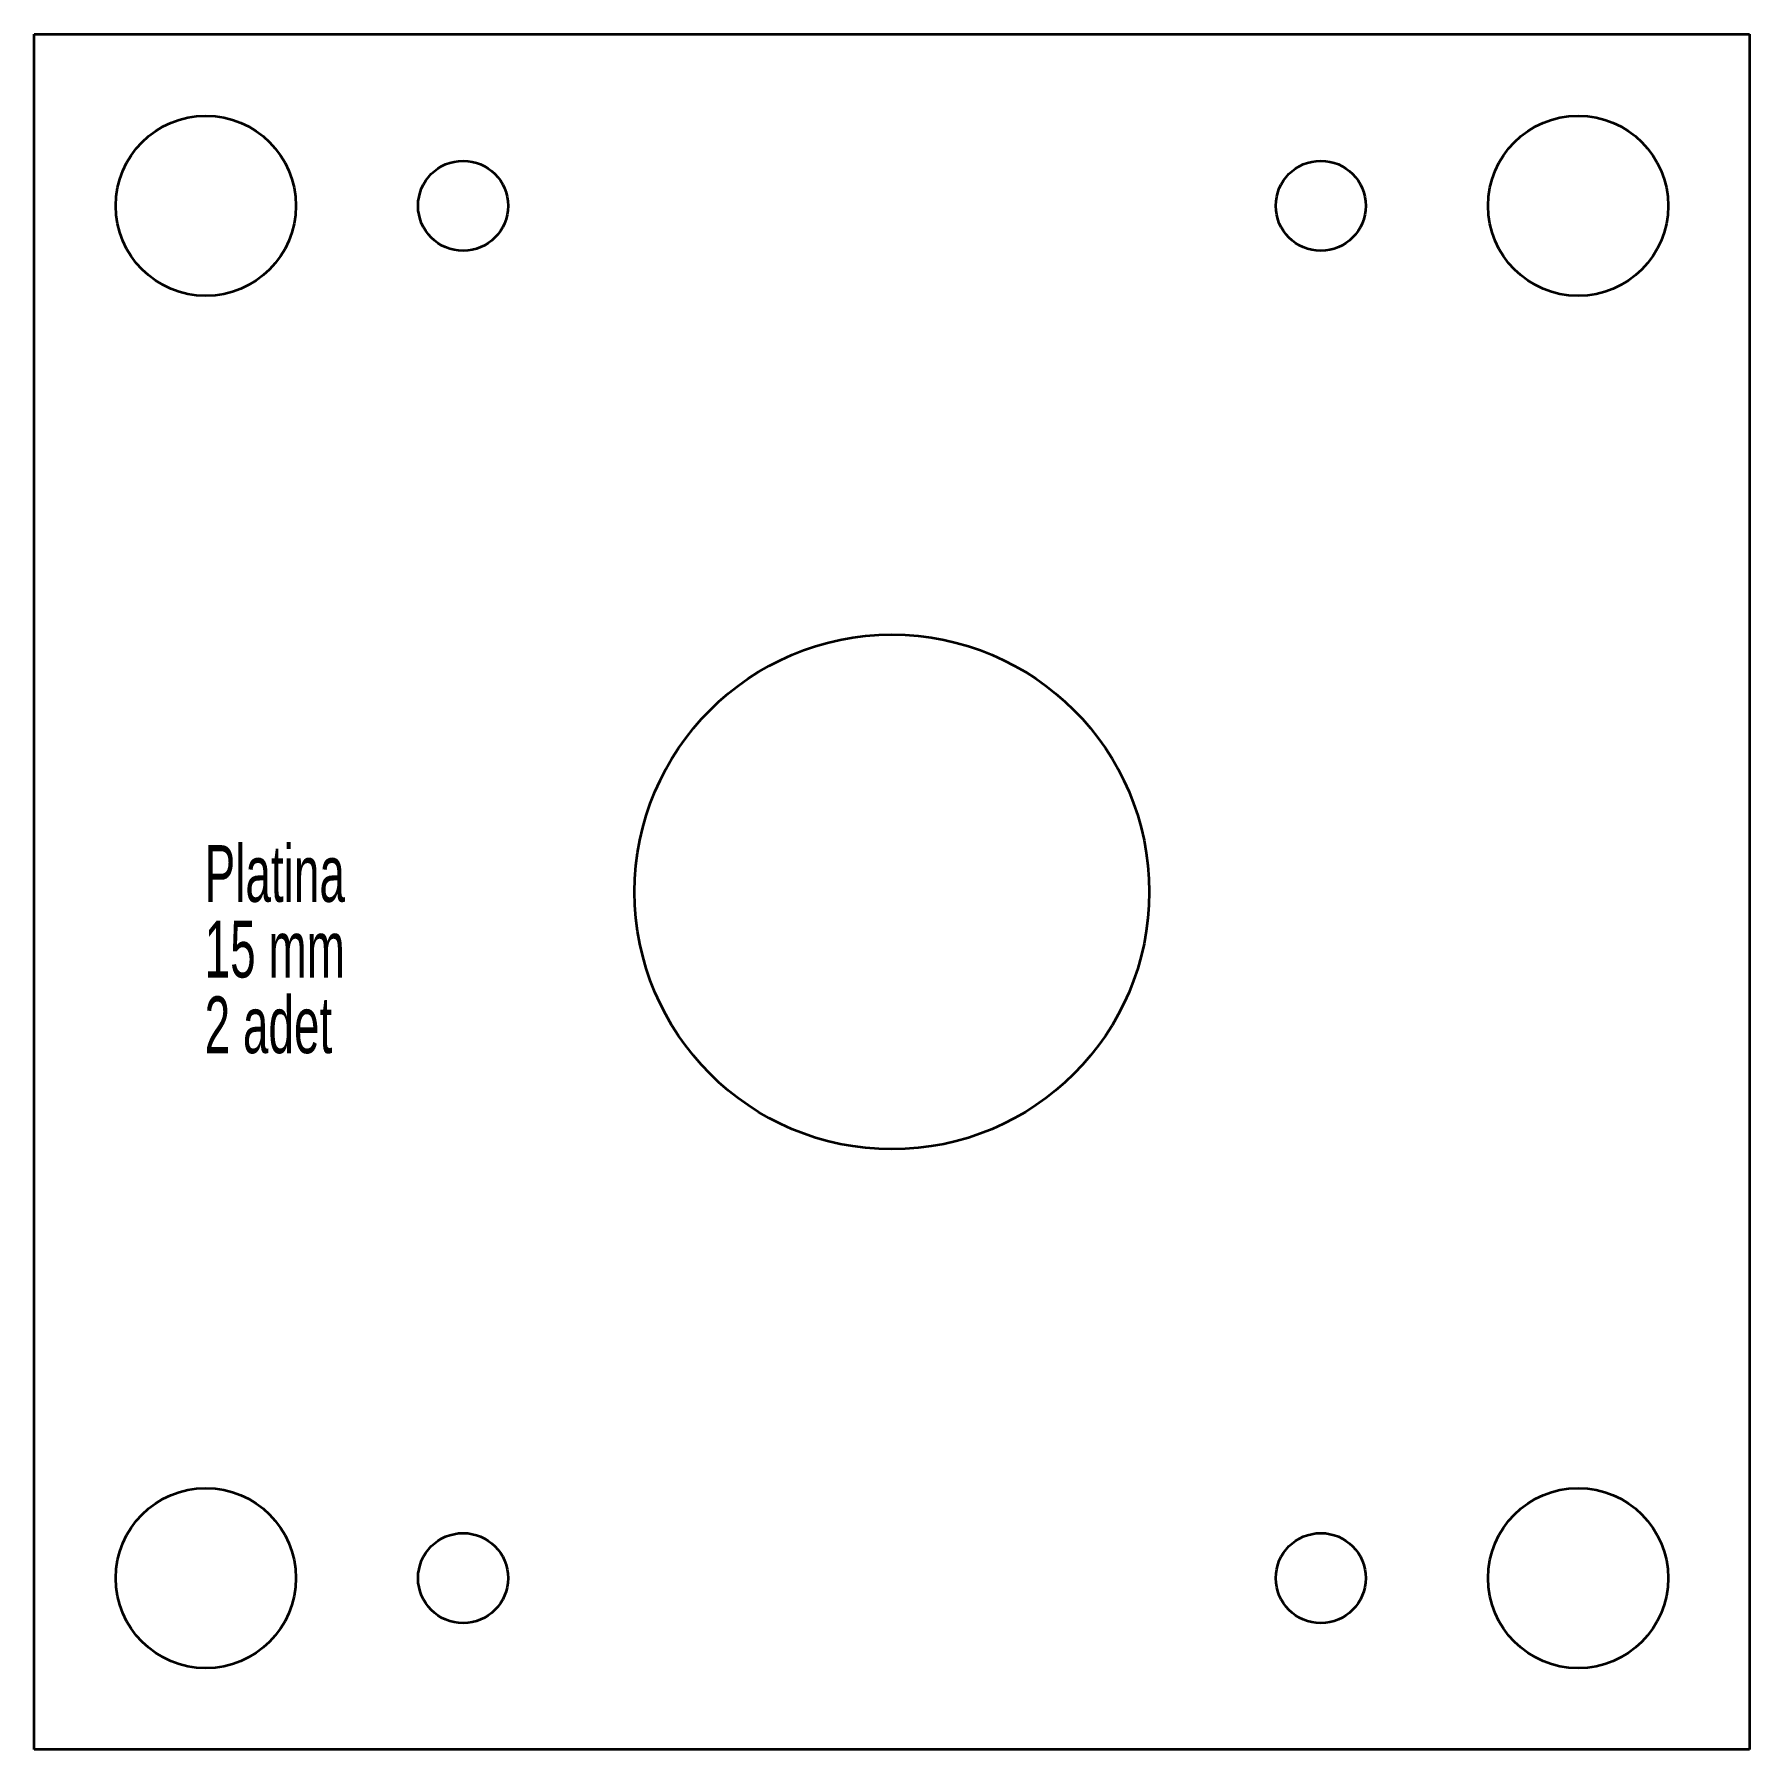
# Model space of a CAD drawing. Header units: millimetres. Extents: x 307 to 507, y 6 to 206.
import ezdxf

# ---------------------------------------------------------------- set-up
doc = ezdxf.new("R2010")
doc.units = ezdxf.units.MM
doc.styles.add('SLDTEXTSTYLE0', font='TXT', dxfattribs={"width": 0.605})

msp = doc.modelspace()

# ---------------------------------------------------------------- linework, layer by layer
at = {"color": 7, "linetype": 'Continuous', "lineweight": 35}
for p, q in [((306.97, 206.44), (506.97, 206.44)), ((306.97, 6.44), (306.97, 206.44)), ((506.97, 206.44), (506.97, 6.44)), ((506.97, 6.44), (306.97, 6.44))]:
    msp.add_line(p, q, dxfattribs=at)
for centre, radius in [((326.97, 186.44), 10.5), ((486.97, 186.44), 10.5), ((356.97, 186.44), 5.25), ((456.97, 186.44), 5.25), ((406.97, 106.44), 30), ((326.97, 26.44), 10.5), ((486.97, 26.44), 10.5), ((356.97, 26.44), 5.25), ((456.97, 26.44), 5.25)]:
    msp.add_circle(centre, radius, dxfattribs=at)

# ---------------------------------------------------------------- texts
at = {"color": 7, "linetype": 'Continuous', "lineweight": 0, "char_height": 6.615, "attachment_point": 1, "style": 'SLDTEXTSTYLE0'}
for s, insert in [('Platina', (326.83, 111.9)), ('15 mm', (326.83, 103.08)), ('2 adet', (326.83, 94.26))]:
    msp.add_mtext(s, dxfattribs=dict(at, insert=insert))

doc.saveas('drawing.dxf')
